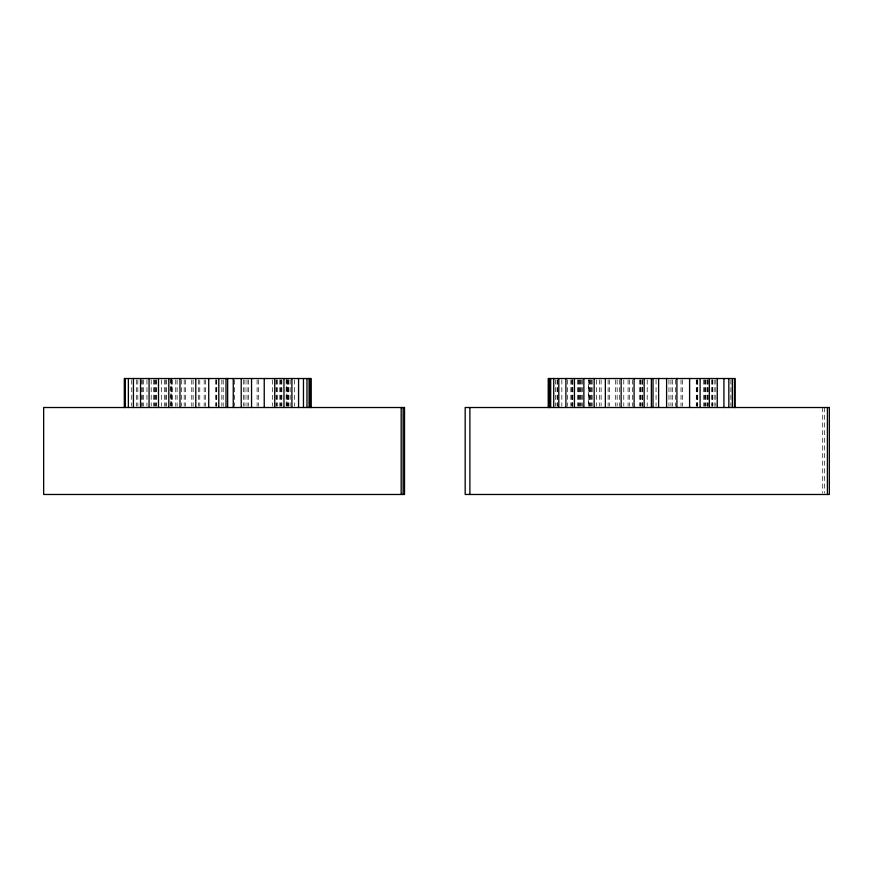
<?xml version="1.0" encoding="UTF-8"?>
<svg xmlns="http://www.w3.org/2000/svg" width="873" height="873" viewBox="0 0 873 873"><rect width="100%" height="100%" fill="white"/><g stroke="black" fill="none" stroke-linecap="round" stroke-linejoin="round"><path stroke-width="0.65" stroke-dasharray="4.37 3.27" d="M824.636 407.516L824.636 493.114M822.704 407.516L822.704 493.114M730.887 379.842L730.887 406.196M715.816 379.842L715.816 406.196M714.147 379.842L714.147 406.196M712.695 379.842L712.695 406.196M712.488 379.842L712.488 406.196M711.517 379.842L711.517 406.196M708.079 379.842L708.079 406.196M707.883 379.842L707.883 406.196M707.141 379.842L707.141 406.196M705.875 379.842L705.875 406.196M705.188 379.842L705.188 406.196M704.424 379.842L704.424 406.196M703.736 379.842L703.736 406.196M697.734 379.842L697.734 406.196M697.189 379.842L697.189 406.196M697.058 379.842L697.058 406.196M696.283 379.842L696.283 406.196M682.479 379.842L682.479 406.196M681.027 379.842L681.027 406.196M675.462 379.842L675.462 406.196M672.417 379.842L672.417 406.196M670.966 379.842L670.966 406.196M668.947 379.842L668.947 406.196M656.06 379.842L656.06 406.196M647.209 379.842L647.209 406.196M642.703 379.842L642.703 406.196M642.604 379.842L642.604 406.196M641.906 379.842L641.906 406.196M640.749 379.842L640.749 406.196M640.455 379.842L640.455 406.196M639.298 379.842L639.298 406.196M632.63 379.842L632.63 406.196M629.542 379.842L629.542 406.196M628.091 379.842L628.091 406.196M623.78 379.842L623.78 406.196M619.699 379.842L619.699 406.196M617.124 379.842L617.124 406.196M615.672 379.842L615.672 406.196M609.572 379.842L609.572 406.196M608.121 379.842L608.121 406.196M601.115 379.842L601.115 406.196M599.664 379.842L599.664 406.196M596.39 379.842L596.39 406.196M592.025 379.842L592.025 406.196M591.818 379.842L591.818 406.196M590.574 379.842L590.574 406.196M589.788 379.842L589.788 406.196M589.744 379.842L589.744 406.196M582.433 379.842L582.422 406.196M581.287 379.842L581.287 406.196M580.349 379.842L580.349 406.196M579.836 379.842L579.836 406.196M578.897 379.842L578.897 406.196M578.832 379.842L578.832 406.196M577.369 379.842L577.369 406.196M572.874 379.842L572.874 406.196M572.481 379.842L572.481 406.196M572.328 379.842L572.328 406.196M571.597 379.842L571.597 406.196M570.866 379.842L570.866 406.196M567.461 379.842L567.461 406.196M561.841 379.842L561.841 406.196M557.345 379.842L557.345 406.196M557.105 379.842L557.105 406.196M555.654 379.842L555.654 406.196M294.67 379.842L294.67 406.196M290.152 379.842L290.152 406.196M288.788 379.842L288.788 406.196M288.483 379.842L288.483 406.196M287.512 379.842L287.512 406.196M287.119 379.842L287.119 406.196M286.824 378.522L286.824 406.196M286.148 379.842L286.148 406.196M281.87 379.842L281.87 406.196M281.182 379.842L281.182 406.196M280.517 379.842L280.517 406.196M279.818 379.842L279.818 406.196M277.33 379.842L277.33 406.196M276.206 379.842L276.206 406.196M276.097 379.842L276.097 406.196M272.376 379.842L272.376 406.196M258.473 379.842L258.473 406.196M257.109 379.842L257.109 406.196M248.412 379.842L248.412 406.196M247.048 379.842L247.048 406.196M244.942 379.842L244.942 406.196M243.578 379.842L243.578 406.196M234.619 379.842L234.619 406.196M223.204 379.842L223.204 406.196M221.84 379.842L221.84 406.196M216.744 379.842L216.744 406.196M216.537 379.842L216.537 406.196M215.391 379.842L215.391 406.196M205.537 379.842L205.537 406.196M204.173 379.842L204.173 406.196M199.775 379.842L199.775 406.196M198.422 379.842L198.422 406.196M193.119 379.842L193.119 406.196M191.754 379.842L191.754 406.196M185.567 379.842L185.567 406.196M184.203 379.842L184.203 406.196M181.355 379.842L181.355 406.196M177.11 379.842L177.11 406.196M175.746 379.842L175.746 406.196M172.385 379.842L172.385 406.196M171.61 378.522L171.61 406.196M171.294 379.842L171.294 406.196M171.021 379.842L171.021 406.196M170.246 378.522L170.246 406.196M166.656 379.842L166.656 406.196M165.739 379.842L165.783 406.196M164.375 379.842L164.419 406.196M161.418 379.842L161.418 406.196M156.343 379.842L156.343 406.196M155.918 379.842L155.918 406.196M154.979 379.842L154.979 406.196M154.827 379.842L154.827 406.196M153.462 379.842L153.462 406.196M151.204 379.842L151.204 406.196M146.959 379.842L146.959 406.196M143.456 379.842L143.456 406.196M142.092 379.842L142.092 406.196M141.884 379.842L141.884 406.196M137.836 379.842L137.836 406.196M136.483 379.842L136.483 406.196M131.736 379.842L131.736 406.196M588.337 406.196L588.337 379.842L588.293 406.196"/><path stroke-width="1.31" d="M827.418 407.516L827.418 494.478M735.142 407.516L735.142 378.522L548.222 378.522L548.222 407.516M734.433 378.522L734.433 407.516M732.338 378.522L732.338 407.516M728.835 378.522L728.835 407.516M723.924 378.522L723.924 407.516M717.268 378.522L717.268 407.516M709.334 378.522L709.334 407.516M700.102 378.522L700.102 407.516M689.594 378.522L689.594 407.516M676.913 378.522L676.913 407.516M666.59 378.522L666.59 407.516M658.624 378.522L658.624 407.516M653.026 378.522L653.026 407.516M651.367 378.522L651.367 407.516M644.154 378.522L644.154 407.516M634.082 378.522L634.082 407.516M621.15 378.522L621.15 407.516M605.36 378.522L605.36 407.516M594.175 378.522L594.175 407.516M583.873 378.522L583.873 407.516M574.445 378.522L574.445 407.516M565.89 378.522L565.89 407.516M558.796 378.522L558.796 407.516M553.722 378.522L553.722 407.516M550.688 378.522L550.688 407.516M549.674 378.522L549.674 407.516M549.237 378.522L549.237 407.516M469.892 407.516L469.892 494.478M403.108 407.516L403.108 494.478M401.176 407.516L401.176 494.478M311.137 407.516L311.137 378.522L124.304 378.522L124.304 407.516M310.428 378.522L310.428 407.516M309.773 378.522L309.773 407.516M309.075 378.522L309.075 407.516M306.969 378.522L306.969 407.516M303.466 378.522L303.466 407.516M298.566 378.522L298.566 407.516M291.909 378.522L291.909 407.516M283.965 378.522L283.965 407.516M274.733 378.522L274.733 407.516M264.235 378.522L264.235 407.516M251.544 378.522L251.544 407.516M241.221 378.522L241.221 407.516M233.255 378.522L233.255 407.516M227.657 378.522L227.657 407.516M226.009 378.522L226.009 407.516M218.796 378.522L218.796 407.516M208.723 378.522L208.723 407.516M195.781 378.522L195.781 407.516M179.991 378.522L179.991 407.516M168.805 378.522L168.805 407.516M158.504 378.522L158.504 407.516M149.076 378.522L149.076 407.516M140.531 378.522L140.531 407.516M133.427 378.522L133.427 407.516M128.364 378.522L128.364 407.516M125.319 378.522L125.319 407.516M404.515 407.516L43.65 407.516L43.65 494.478L404.515 494.478L404.515 407.516M829.35 407.516L465.178 407.516L465.178 494.478L829.35 494.478L829.35 407.516"/></g></svg>
